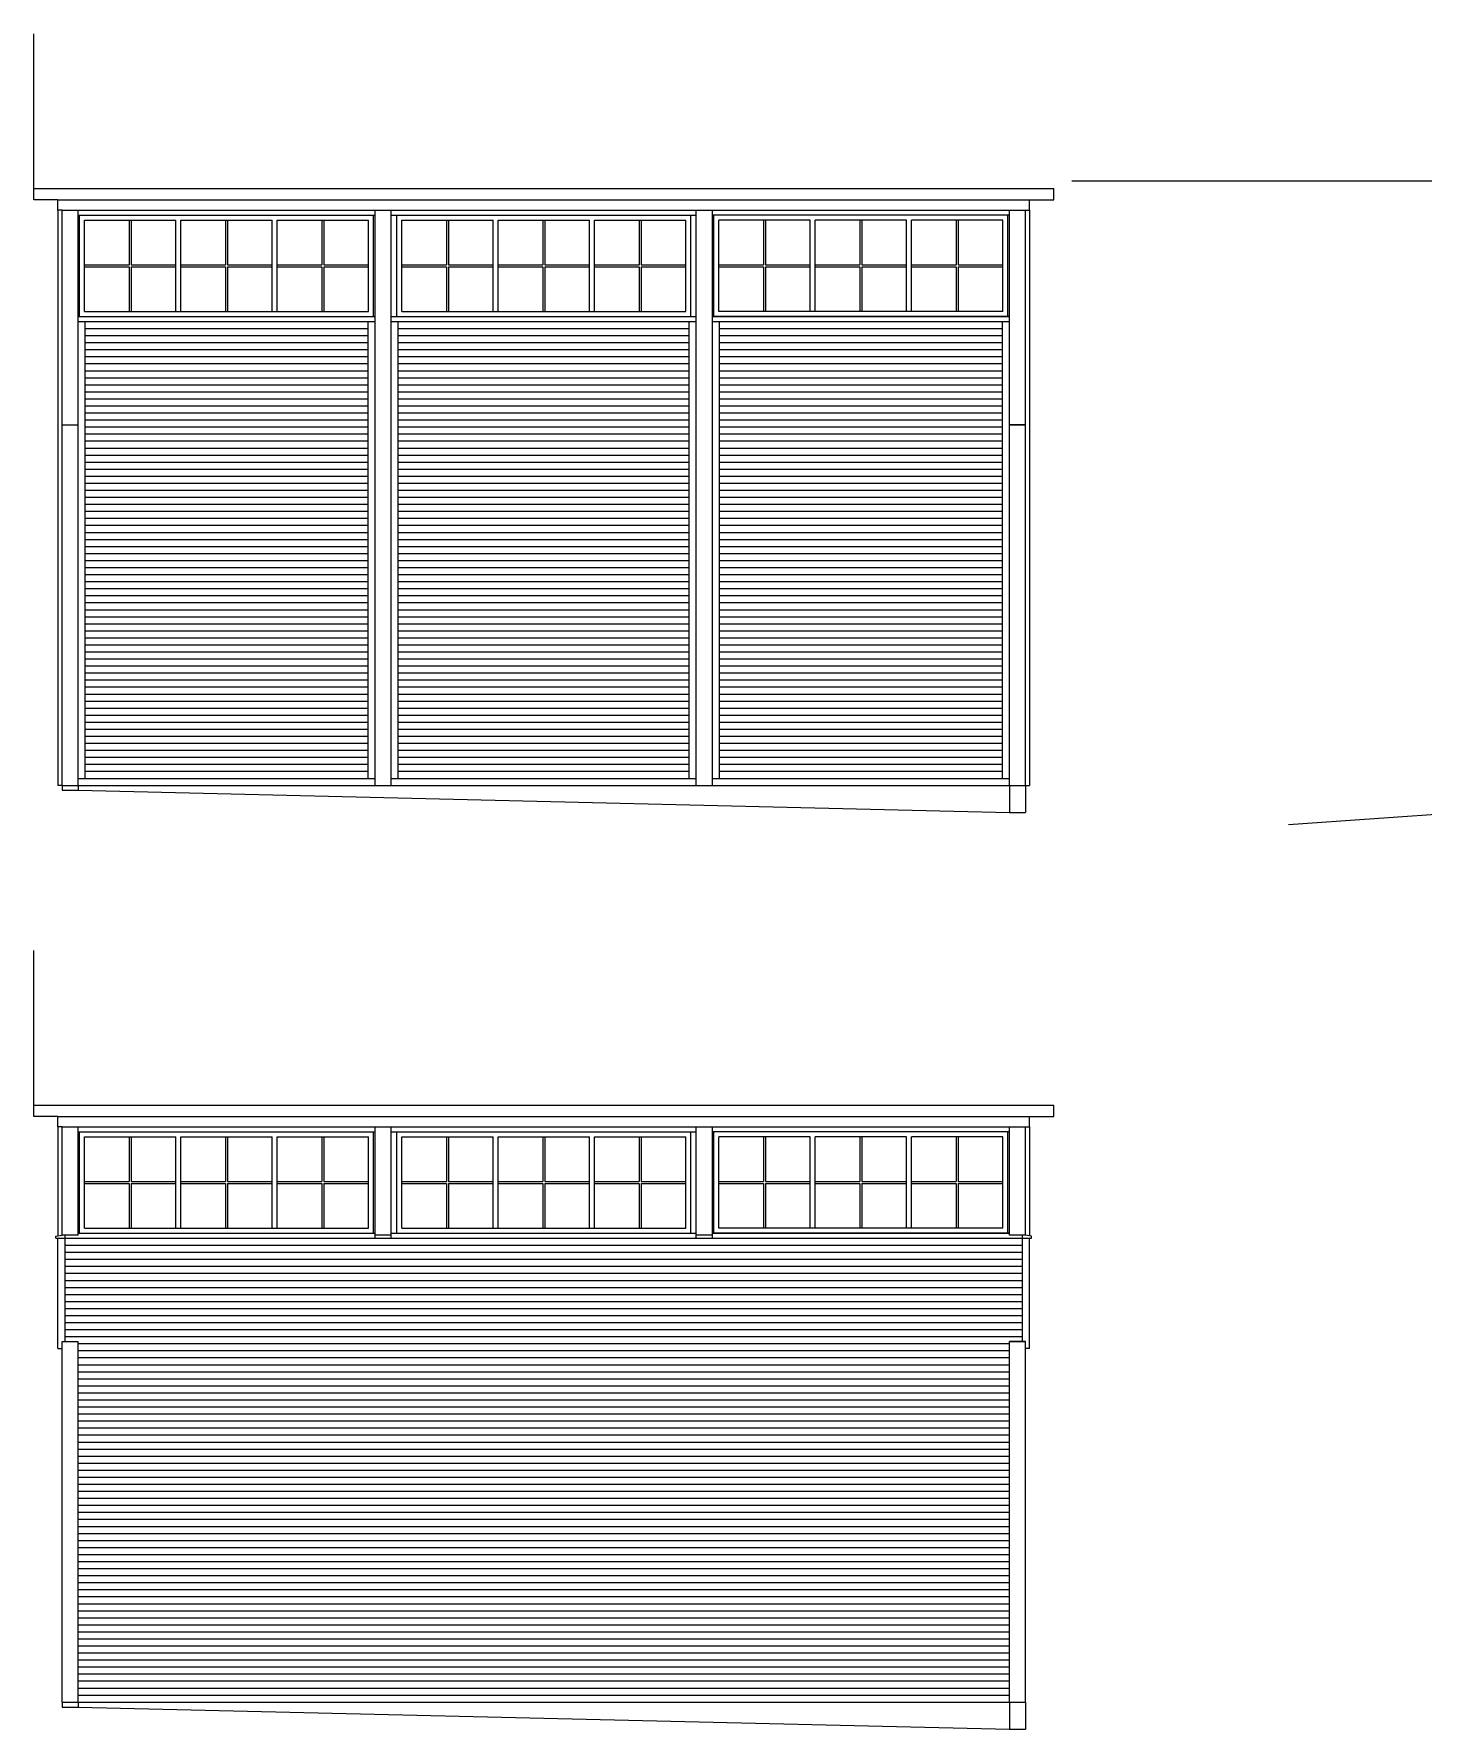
# Model space of a CAD drawing. Header units: inches. Extents: x 683 to 4751, y 1372 to 3815.
# Drawn here: x 2836 to 3528, y 1372 to 2216 of the extents above; entities that cross this region are included whole.
import ezdxf

# ---------------------------------------------------------------- set-up
doc = ezdxf.new("R2010")
doc.units = ezdxf.units.IN
doc.header["$MEASUREMENT"] = 0
for name, color, linetype in [('e1', 253, 'Continuous'), ('e2', 251, 'Continuous'), ('glass', 172, 'Continuous'), ('millwork', 40, 'Continuous'), ('walls', 7, 'Continuous')]:
    doc.layers.add(name, color=color, linetype=linetype)

msp = doc.modelspace()

# ---------------------------------------------------------------- linework, layer by layer
at = {"layer": 'e1'}
for p, q in [((2848.16, 2133.78), (3332.16, 2133.78)), ((2858.16, 2021.72), (2858.16, 2128.72)), ((3006.14, 1842.22), (3006.14, 2128.72)), ((3014.14, 1842.22), (3014.14, 2128.72)), ((3166.13, 1842.22), (3166.13, 2128.72)), ((3174.13, 1842.22), (3174.13, 2128.72)), ((3322.16, 2021.72), (3322.16, 2128.72)), ((2858.16, 2073.22), (3006.14, 2073.22)), ((3014.14, 2073.22), (3166.13, 2073.22)), ((3174.13, 2073.22), (3322.16, 2073.22)), ((2858.16, 1845.72), (3006.14, 1845.72)), ((2858.16, 1842.22), (3322.16, 1842.22)), ((3014.14, 1845.72), (3166.13, 1845.72)), ((3174.13, 1845.72), (3322.16, 1845.72)), ((2848.16, 1677.31), (3332.16, 1677.31)), ((2858.16, 1618.25), (2858.16, 1672.25)), ((3006.14, 1616.75), (3006.14, 1672.25)), ((3014.14, 1616.75), (3014.14, 1672.25)), ((3166.13, 1616.75), (3166.13, 1672.25)), ((3174.13, 1616.75), (3174.13, 1672.25)), ((3322.16, 1618.25), (3322.16, 1672.25)), ((2847.16, 1616.75), (3333.16, 1616.75))]:
    msp.add_line(p, q, dxfattribs=at)
at = {"layer": 'e2'}
for p, q in [((2848.16, 2128.72), (2848.16, 1842.22)), ((2850.16, 2128.72), (3330.16, 2128.72)), ((3332.16, 2128.72), (3332.16, 1842.22)), ((2858.16, 2126.22), (3006.14, 2126.22)), ((2858.9, 2075.72), (2858.9, 2126.22)), ((2861.4, 2123.72), (2906.9, 2123.72)), ((2861.4, 2078.22), (2861.4, 2123.72)), ((2883.65, 2123.72), (2883.65, 2101.47)), ((2884.65, 2123.72), (2884.65, 2101.47)), ((2906.9, 2078.22), (2906.9, 2123.72)), ((2909.4, 2078.22), (2909.4, 2123.72)), ((2909.4, 2123.72), (2954.9, 2123.72)), ((2931.65, 2123.72), (2931.65, 2101.47)), ((2932.65, 2123.72), (2932.65, 2101.47)), ((2954.9, 2078.22), (2954.9, 2123.72)), ((2957.4, 2123.72), (3002.9, 2123.72)), ((2957.4, 2078.22), (2957.4, 2123.72)), ((2979.65, 2123.72), (2979.65, 2101.47)), ((2980.65, 2123.72), (2980.65, 2101.47)), ((3002.9, 2078.22), (3002.9, 2123.72)), ((3005.4, 2075.72), (3005.4, 2126.22)), ((3014.14, 2126.22), (3166.13, 2126.22)), ((3016.88, 2075.72), (3016.88, 2126.22)), ((3019.38, 2123.72), (3064.88, 2123.72)), ((3019.38, 2078.22), (3019.38, 2123.72)), ((3041.63, 2123.72), (3041.63, 2101.47)), ((3042.63, 2123.72), (3042.63, 2101.47)), ((3064.88, 2078.22), (3064.88, 2123.72)), ((3067.38, 2123.72), (3112.88, 2123.72)), ((3067.38, 2078.22), (3067.38, 2123.72)), ((3089.63, 2123.72), (3089.63, 2101.47)), ((3090.63, 2123.72), (3090.63, 2101.47)), ((3112.88, 2078.22), (3112.88, 2123.72)), ((3115.38, 2078.22), (3115.38, 2123.72)), ((3115.38, 2123.72), (3160.88, 2123.72)), ((3137.63, 2123.72), (3137.63, 2101.47)), ((3138.63, 2123.72), (3138.63, 2101.47)), ((3160.88, 2078.22), (3160.88, 2123.72)), ((3163.38, 2075.72), (3163.38, 2126.22)), ((3322.11, 2126.22), (3174.13, 2126.22)), ((3174.87, 2075.72), (3174.87, 2126.22)), ((3222.87, 2123.72), (3177.37, 2123.72)), ((3177.37, 2078.22), (3177.37, 2123.72)), ((3199.62, 2123.72), (3199.62, 2101.47)), ((3200.62, 2123.72), (3200.62, 2101.47)), ((3222.87, 2078.22), (3222.87, 2123.72)), ((3270.87, 2123.72), (3225.37, 2123.72)), ((3225.37, 2078.22), (3225.37, 2123.72)), ((3247.62, 2123.72), (3247.62, 2101.47)), ((3248.62, 2123.72), (3248.62, 2101.47)), ((3270.87, 2078.22), (3270.87, 2123.72)), ((3273.37, 2078.22), (3273.37, 2123.72)), ((3318.87, 2123.72), (3273.37, 2123.72)), ((3295.62, 2123.72), (3295.62, 2101.47)), ((3296.62, 2123.72), (3296.62, 2101.47)), ((3318.87, 2078.22), (3318.87, 2123.72)), ((3321.37, 2075.72), (3321.37, 2126.22)), ((2861.4, 2101.47), (2883.65, 2101.47)), ((2861.4, 2100.47), (2883.65, 2100.47)), ((2883.65, 2100.47), (2883.65, 2078.22)), ((2884.65, 2101.47), (2906.9, 2101.47)), ((2884.65, 2100.47), (2906.9, 2100.47)), ((2884.65, 2100.47), (2884.65, 2078.22)), ((2909.4, 2101.47), (2931.65, 2101.47)), ((2909.4, 2100.47), (2931.65, 2100.47)), ((2931.65, 2100.47), (2931.65, 2078.22)), ((2932.65, 2101.47), (2954.9, 2101.47)), ((2932.65, 2100.47), (2954.9, 2100.47)), ((2932.65, 2100.47), (2932.65, 2078.22)), ((2957.4, 2101.47), (2979.65, 2101.47)), ((2957.4, 2100.47), (2979.65, 2100.47)), ((2979.65, 2100.47), (2979.65, 2078.22)), ((2980.65, 2101.47), (3002.9, 2101.47)), ((2980.65, 2100.47), (3002.9, 2100.47)), ((2980.65, 2100.47), (2980.65, 2078.22)), ((3019.38, 2101.47), (3041.63, 2101.47)), ((3019.38, 2100.47), (3041.63, 2100.47)), ((3041.63, 2100.47), (3041.63, 2078.22)), ((3042.63, 2101.47), (3064.88, 2101.47)), ((3042.63, 2100.47), (3064.88, 2100.47)), ((3042.63, 2100.47), (3042.63, 2078.22)), ((3067.38, 2101.47), (3089.63, 2101.47)), ((3067.38, 2100.47), (3089.63, 2100.47)), ((3089.63, 2100.47), (3089.63, 2078.22)), ((3090.63, 2101.47), (3112.88, 2101.47)), ((3090.63, 2100.47), (3112.88, 2100.47)), ((3090.63, 2100.47), (3090.63, 2078.22)), ((3115.38, 2101.47), (3137.63, 2101.47)), ((3115.38, 2100.47), (3137.63, 2100.47)), ((3137.63, 2100.47), (3137.63, 2078.22)), ((3138.63, 2101.47), (3160.88, 2101.47)), ((3138.63, 2100.47), (3160.88, 2100.47)), ((3138.63, 2100.47), (3138.63, 2078.22)), ((3177.37, 2101.47), (3199.62, 2101.47)), ((3177.37, 2100.47), (3199.62, 2100.47)), ((3199.62, 2100.47), (3199.62, 2078.22)), ((3200.62, 2101.47), (3222.87, 2101.47)), ((3200.62, 2100.47), (3222.87, 2100.47)), ((3200.62, 2100.47), (3200.62, 2078.22)), ((3225.37, 2101.47), (3247.62, 2101.47)), ((3225.37, 2100.47), (3247.62, 2100.47)), ((3247.62, 2100.47), (3247.62, 2078.22)), ((3248.62, 2101.47), (3270.87, 2101.47)), ((3248.62, 2100.47), (3270.87, 2100.47)), ((3248.62, 2100.47), (3248.62, 2078.22)), ((3273.37, 2101.47), (3295.62, 2101.47)), ((3273.37, 2100.47), (3295.62, 2100.47)), ((3295.62, 2100.47), (3295.62, 2078.22)), ((3296.62, 2101.47), (3318.87, 2101.47)), ((3296.62, 2100.47), (3296.62, 2078.22)), ((3296.62, 2100.47), (3318.87, 2100.47)), ((2861.4, 2078.22), (3002.9, 2078.22)), ((2911.03, 2078.22), (3002.9, 2078.22)), ((3019.38, 2078.22), (3160.88, 2078.22)), ((3069.02, 2078.22), (3160.88, 2078.22)), ((3269.23, 2078.22), (3177.37, 2078.22)), ((3318.87, 2078.22), (3177.37, 2078.22)), ((2858.16, 2075.72), (3006.14, 2075.72)), ((2861.66, 1845.72), (2861.66, 2073.22)), ((2861.66, 2069.72), (3002.64, 2069.72)), ((3002.64, 1845.72), (3002.64, 2073.22)), ((3014.14, 2075.72), (3166.13, 2075.72)), ((3016.14, 2075.72), (3164.13, 2075.72)), ((3017.64, 1845.72), (3017.64, 2073.22)), ((3017.64, 2069.72), (3162.63, 2069.72)), ((3162.63, 1845.72), (3162.63, 2073.22)), ((3322.11, 2075.72), (3174.13, 2075.72)), ((3174.13, 2075.72), (3322.11, 2075.72)), ((3177.63, 1845.72), (3177.63, 2073.22)), ((3177.63, 2069.72), (3318.66, 2069.72)), ((3318.66, 1845.72), (3318.66, 2073.22)), ((2861.66, 2066.22), (3002.64, 2066.22)), ((2861.66, 2062.72), (3002.64, 2062.72)), ((3017.64, 2066.22), (3162.63, 2066.22)), ((3017.64, 2062.72), (3162.63, 2062.72)), ((3177.63, 2066.22), (3318.66, 2066.22)), ((3177.63, 2062.72), (3318.66, 2062.72)), ((2861.66, 2059.22), (3002.64, 2059.22)), ((2861.66, 2055.72), (3002.64, 2055.72)), ((2861.66, 2052.22), (3002.64, 2052.22)), ((3017.64, 2059.22), (3162.63, 2059.22)), ((3017.64, 2055.72), (3162.63, 2055.72)), ((3017.64, 2052.22), (3162.63, 2052.22)), ((3177.63, 2059.22), (3318.66, 2059.22)), ((3177.63, 2055.72), (3318.66, 2055.72)), ((3177.63, 2052.22), (3318.66, 2052.22)), ((2861.66, 2048.72), (3002.64, 2048.72)), ((2861.66, 2045.22), (3002.64, 2045.22)), ((3017.64, 2048.72), (3162.63, 2048.72)), ((3017.64, 2045.22), (3162.63, 2045.22)), ((3177.63, 2048.72), (3318.66, 2048.72)), ((3177.63, 2045.22), (3318.66, 2045.22)), ((2861.66, 2041.72), (3002.64, 2041.72)), ((2861.66, 2038.22), (3002.64, 2038.22)), ((2861.66, 2034.72), (3002.64, 2034.72)), ((3017.64, 2041.72), (3162.63, 2041.72)), ((3017.64, 2038.22), (3162.63, 2038.22)), ((3017.64, 2034.72), (3162.63, 2034.72)), ((3177.63, 2041.72), (3318.66, 2041.72)), ((3177.63, 2038.22), (3318.66, 2038.22)), ((3177.63, 2034.72), (3318.66, 2034.72)), ((2861.66, 2031.22), (3002.64, 2031.22)), ((2861.66, 2027.72), (3002.64, 2027.72)), ((3017.64, 2031.22), (3162.63, 2031.22)), ((3017.64, 2027.72), (3162.63, 2027.72)), ((3177.63, 2031.22), (3318.66, 2031.22)), ((3177.63, 2027.72), (3318.66, 2027.72)), ((2861.66, 2024.22), (3002.64, 2024.22)), ((2861.66, 2020.72), (3002.64, 2020.72)), ((3017.64, 2024.22), (3162.63, 2024.22)), ((3017.64, 2020.72), (3162.63, 2020.72)), ((3177.63, 2024.22), (3318.66, 2024.22)), ((3177.63, 2020.72), (3318.66, 2020.72)), ((2861.66, 2017.22), (3002.64, 2017.22)), ((2861.66, 2013.72), (3002.64, 2013.72)), ((2861.66, 2010.22), (3002.64, 2010.22)), ((3017.64, 2017.22), (3162.63, 2017.22)), ((3017.64, 2013.72), (3162.63, 2013.72)), ((3017.64, 2010.22), (3162.63, 2010.22)), ((3177.63, 2017.22), (3318.66, 2017.22)), ((3177.63, 2013.72), (3318.66, 2013.72)), ((3177.63, 2010.22), (3318.66, 2010.22)), ((2861.66, 2006.72), (3002.64, 2006.72)), ((2861.66, 2003.22), (3002.64, 2003.22)), ((3017.64, 2006.72), (3162.63, 2006.72)), ((3017.64, 2003.22), (3162.63, 2003.22)), ((3177.63, 2006.72), (3318.66, 2006.72)), ((3177.63, 2003.22), (3318.66, 2003.22)), ((2861.66, 1999.72), (3002.64, 1999.72)), ((2861.66, 1996.22), (3002.64, 1996.22)), ((2861.66, 1992.72), (3002.64, 1992.72)), ((3017.64, 1999.72), (3162.63, 1999.72)), ((3017.64, 1996.22), (3162.63, 1996.22)), ((3017.64, 1992.72), (3162.63, 1992.72)), ((3177.63, 1999.72), (3318.66, 1999.72)), ((3177.63, 1996.22), (3318.66, 1996.22)), ((3177.63, 1992.72), (3318.66, 1992.72)), ((2861.66, 1989.22), (3002.64, 1989.22)), ((2861.66, 1985.72), (3002.64, 1985.72)), ((3017.64, 1989.22), (3162.63, 1989.22)), ((3017.64, 1985.72), (3162.63, 1985.72)), ((3177.63, 1989.22), (3318.66, 1989.22)), ((3177.63, 1985.72), (3318.66, 1985.72)), ((2861.66, 1982.22), (3002.64, 1982.22)), ((2861.66, 1978.72), (3002.64, 1978.72)), ((3017.64, 1982.22), (3162.63, 1982.22)), ((3017.64, 1978.72), (3162.63, 1978.72)), ((3177.63, 1982.22), (3318.66, 1982.22)), ((3177.63, 1978.72), (3318.66, 1978.72)), ((2861.66, 1975.22), (3002.64, 1975.22)), ((2861.66, 1971.72), (3002.64, 1971.72)), ((2861.66, 1968.22), (3002.64, 1968.22)), ((3017.64, 1975.22), (3162.63, 1975.22)), ((3017.64, 1971.72), (3162.63, 1971.72)), ((3017.64, 1968.22), (3162.63, 1968.22)), ((3177.63, 1975.22), (3318.66, 1975.22)), ((3177.63, 1971.72), (3318.66, 1971.72)), ((3177.63, 1968.22), (3318.66, 1968.22)), ((2861.66, 1964.72), (3002.64, 1964.72)), ((2861.66, 1961.22), (3002.64, 1961.22)), ((3017.64, 1964.72), (3162.63, 1964.72)), ((3017.64, 1961.22), (3162.63, 1961.22)), ((3177.63, 1964.72), (3318.66, 1964.72)), ((3177.63, 1961.22), (3318.66, 1961.22)), ((2861.66, 1957.72), (3002.64, 1957.72)), ((2861.66, 1954.22), (3002.64, 1954.22)), ((2861.66, 1950.72), (3002.64, 1950.72)), ((3017.64, 1957.72), (3162.63, 1957.72)), ((3017.64, 1954.22), (3162.63, 1954.22)), ((3017.64, 1950.72), (3162.63, 1950.72)), ((3177.63, 1957.72), (3318.66, 1957.72)), ((3177.63, 1954.22), (3318.66, 1954.22)), ((3177.63, 1950.72), (3318.66, 1950.72)), ((2861.66, 1947.22), (3002.64, 1947.22)), ((2861.66, 1943.72), (3002.64, 1943.72)), ((3017.64, 1947.22), (3162.63, 1947.22)), ((3017.64, 1943.72), (3162.63, 1943.72)), ((3177.63, 1947.22), (3318.66, 1947.22)), ((3177.63, 1943.72), (3318.66, 1943.72)), ((2861.66, 1940.22), (3002.64, 1940.22)), ((2861.66, 1936.72), (3002.64, 1936.72)), ((2861.66, 1933.22), (3002.64, 1933.22)), ((3017.64, 1940.22), (3162.63, 1940.22)), ((3017.64, 1936.72), (3162.63, 1936.72)), ((3017.64, 1933.22), (3162.63, 1933.22)), ((3177.63, 1940.22), (3318.66, 1940.22)), ((3177.63, 1936.72), (3318.66, 1936.72)), ((3177.63, 1933.22), (3318.66, 1933.22)), ((2861.66, 1929.72), (3002.64, 1929.72)), ((2861.66, 1926.22), (3002.64, 1926.22)), ((3017.64, 1929.72), (3162.63, 1929.72)), ((3017.64, 1926.22), (3162.63, 1926.22)), ((3177.63, 1929.72), (3318.66, 1929.72)), ((3177.63, 1926.22), (3318.66, 1926.22)), ((2861.66, 1922.72), (3002.64, 1922.72)), ((2861.66, 1919.22), (3002.64, 1919.22)), ((3017.64, 1922.72), (3162.63, 1922.72)), ((3017.64, 1919.22), (3162.63, 1919.22)), ((3177.63, 1922.72), (3318.66, 1922.72)), ((3177.63, 1919.22), (3318.66, 1919.22)), ((2861.66, 1915.72), (3002.64, 1915.72)), ((2861.66, 1912.22), (3002.64, 1912.22)), ((2861.66, 1908.72), (3002.64, 1908.72)), ((3017.64, 1915.72), (3162.63, 1915.72)), ((3017.64, 1912.22), (3162.63, 1912.22)), ((3017.64, 1908.72), (3162.63, 1908.72)), ((3177.63, 1915.72), (3318.66, 1915.72)), ((3177.63, 1912.22), (3318.66, 1912.22)), ((3177.63, 1908.72), (3318.66, 1908.72)), ((2861.66, 1905.22), (3002.64, 1905.22)), ((2861.66, 1901.72), (3002.64, 1901.72)), ((3017.64, 1905.22), (3162.63, 1905.22)), ((3017.64, 1901.72), (3162.63, 1901.72)), ((3177.63, 1905.22), (3318.66, 1905.22)), ((3177.63, 1901.72), (3318.66, 1901.72)), ((2861.66, 1898.22), (3002.64, 1898.22)), ((2861.66, 1894.72), (3002.64, 1894.72)), ((2861.66, 1891.22), (3002.64, 1891.22)), ((3017.64, 1898.22), (3162.63, 1898.22)), ((3017.64, 1894.72), (3162.63, 1894.72)), ((3017.64, 1891.22), (3162.63, 1891.22)), ((3177.63, 1898.22), (3318.66, 1898.22)), ((3177.63, 1894.72), (3318.66, 1894.72)), ((3177.63, 1891.22), (3318.66, 1891.22)), ((2861.66, 1887.72), (3002.64, 1887.72)), ((2861.66, 1884.22), (3002.64, 1884.22)), ((3017.64, 1887.72), (3162.63, 1887.72)), ((3017.64, 1884.22), (3162.63, 1884.22)), ((3177.63, 1887.72), (3318.66, 1887.72)), ((3177.63, 1884.22), (3318.66, 1884.22)), ((2861.66, 1880.72), (3002.64, 1880.72)), ((2861.66, 1877.22), (3002.64, 1877.22)), ((3017.64, 1880.72), (3162.63, 1880.72)), ((3017.64, 1877.22), (3162.63, 1877.22)), ((3177.63, 1880.72), (3318.66, 1880.72)), ((3177.63, 1877.22), (3318.66, 1877.22)), ((2861.66, 1873.72), (3002.64, 1873.72)), ((2861.66, 1870.22), (3002.64, 1870.22)), ((2861.66, 1870.22), (3002.64, 1870.22)), ((2861.66, 1866.72), (3002.64, 1866.72)), ((3017.64, 1873.72), (3162.63, 1873.72)), ((3017.64, 1870.22), (3162.63, 1870.22)), ((3017.64, 1870.22), (3162.63, 1870.22)), ((3017.64, 1866.72), (3162.63, 1866.72)), ((3177.63, 1873.72), (3318.66, 1873.72)), ((3177.63, 1870.22), (3318.66, 1870.22)), ((3177.63, 1870.22), (3318.66, 1870.22)), ((3177.63, 1866.72), (3318.66, 1866.72)), ((2861.66, 1863.22), (3002.64, 1863.22)), ((2861.66, 1859.72), (3002.64, 1859.72)), ((3017.64, 1863.22), (3162.63, 1863.22)), ((3017.64, 1859.72), (3162.63, 1859.72)), ((3177.63, 1863.22), (3318.66, 1863.22)), ((3177.63, 1859.72), (3318.66, 1859.72)), ((2861.66, 1856.22), (3002.64, 1856.22)), ((2861.66, 1852.72), (3002.64, 1852.72)), ((2861.66, 1849.22), (3002.64, 1849.22)), ((3017.64, 1856.22), (3162.63, 1856.22)), ((3017.64, 1852.72), (3162.63, 1852.72)), ((3017.64, 1849.22), (3162.63, 1849.22)), ((3177.63, 1856.22), (3318.66, 1856.22)), ((3177.63, 1852.72), (3318.66, 1852.72)), ((3177.63, 1849.22), (3318.66, 1849.22)), ((2850.16, 1842.22), (2848.16, 1842.22)), ((3330.16, 1842.22), (3332.16, 1842.22)), ((2848.16, 1672.25), (2848.16, 1617.92)), ((2850.16, 1672.25), (3330.16, 1672.25)), ((3332.16, 1672.25), (3332.16, 1617.92)), ((2858.16, 1669.75), (3006.14, 1669.75)), ((2858.9, 1619.25), (2858.9, 1669.75)), ((2861.4, 1667.25), (2906.9, 1667.25)), ((2861.4, 1621.75), (2861.4, 1667.25)), ((2883.65, 1667.25), (2883.65, 1645)), ((2884.65, 1667.25), (2884.65, 1645)), ((2906.9, 1621.75), (2906.9, 1667.25)), ((2909.4, 1621.75), (2909.4, 1667.25)), ((2909.4, 1667.25), (2954.9, 1667.25)), ((2931.65, 1667.25), (2931.65, 1645)), ((2932.65, 1667.25), (2932.65, 1645)), ((2954.9, 1621.75), (2954.9, 1667.25)), ((2957.4, 1667.25), (3002.9, 1667.25)), ((2957.4, 1621.75), (2957.4, 1667.25)), ((2979.65, 1667.25), (2979.65, 1645)), ((2980.65, 1667.25), (2980.65, 1645)), ((3002.9, 1621.75), (3002.9, 1667.25)), ((3005.4, 1619.25), (3005.4, 1669.75)), ((3014.14, 1669.75), (3166.13, 1669.75)), ((3016.88, 1619.25), (3016.88, 1669.75)), ((3019.38, 1667.25), (3064.88, 1667.25)), ((3019.38, 1621.75), (3019.38, 1667.25)), ((3041.63, 1667.25), (3041.63, 1645)), ((3042.63, 1667.25), (3042.63, 1645)), ((3064.88, 1621.75), (3064.88, 1667.25)), ((3067.38, 1621.75), (3067.38, 1667.25)), ((3067.38, 1667.25), (3112.88, 1667.25)), ((3089.63, 1667.25), (3089.63, 1645)), ((3090.63, 1667.25), (3090.63, 1645)), ((3112.88, 1621.75), (3112.88, 1667.25)), ((3115.38, 1667.25), (3160.88, 1667.25)), ((3115.38, 1621.75), (3115.38, 1667.25)), ((3137.63, 1667.25), (3137.63, 1645)), ((3138.63, 1667.25), (3138.63, 1645)), ((3160.88, 1621.75), (3160.88, 1667.25)), ((3163.38, 1619.25), (3163.38, 1669.75)), ((3322.11, 1669.75), (3174.13, 1669.75)), ((3174.87, 1619.25), (3174.87, 1669.75)), ((3222.87, 1667.25), (3177.37, 1667.25)), ((3177.37, 1621.75), (3177.37, 1667.25)), ((3199.62, 1667.25), (3199.62, 1645)), ((3200.62, 1667.25), (3200.62, 1645)), ((3222.87, 1621.75), (3222.87, 1667.25)), ((3225.37, 1621.75), (3225.37, 1667.25)), ((3270.87, 1667.25), (3225.37, 1667.25)), ((3247.62, 1667.25), (3247.62, 1645)), ((3248.62, 1667.25), (3248.62, 1645)), ((3270.87, 1621.75), (3270.87, 1667.25)), ((3318.87, 1667.25), (3273.37, 1667.25)), ((3273.37, 1621.75), (3273.37, 1667.25)), ((3295.62, 1667.25), (3295.62, 1645)), ((3296.62, 1667.25), (3296.62, 1645)), ((3318.87, 1621.75), (3318.87, 1667.25)), ((3321.37, 1619.25), (3321.37, 1669.75)), ((2861.4, 1645), (2883.65, 1645)), ((2861.4, 1644), (2883.65, 1644)), ((2883.65, 1644), (2883.65, 1621.75)), ((2884.65, 1645), (2906.9, 1645)), ((2884.65, 1644), (2884.65, 1621.75)), ((2884.65, 1644), (2906.9, 1644)), ((2909.4, 1645), (2931.65, 1645)), ((2909.4, 1644), (2931.65, 1644)), ((2931.65, 1644), (2931.65, 1621.75)), ((2932.65, 1645), (2954.9, 1645)), ((2932.65, 1644), (2932.65, 1621.75)), ((2932.65, 1644), (2954.9, 1644)), ((2957.4, 1645), (2979.65, 1645)), ((2957.4, 1644), (2979.65, 1644)), ((2979.65, 1644), (2979.65, 1621.75)), ((2980.65, 1645), (3002.9, 1645)), ((2980.65, 1644), (2980.65, 1621.75)), ((2980.65, 1644), (3002.9, 1644)), ((3019.38, 1645), (3041.63, 1645)), ((3019.38, 1644), (3041.63, 1644)), ((3041.63, 1644), (3041.63, 1621.75)), ((3042.63, 1645), (3064.88, 1645)), ((3042.63, 1644), (3042.63, 1621.75)), ((3042.63, 1644), (3064.88, 1644)), ((3067.38, 1645), (3089.63, 1645)), ((3067.38, 1644), (3089.63, 1644)), ((3089.63, 1644), (3089.63, 1621.75)), ((3090.63, 1645), (3112.88, 1645)), ((3090.63, 1644), (3090.63, 1621.75)), ((3090.63, 1644), (3112.88, 1644)), ((3115.38, 1645), (3137.63, 1645)), ((3115.38, 1644), (3137.63, 1644)), ((3137.63, 1644), (3137.63, 1621.75)), ((3138.63, 1645), (3160.88, 1645)), ((3138.63, 1644), (3138.63, 1621.75)), ((3138.63, 1644), (3160.88, 1644)), ((3177.37, 1645), (3199.62, 1645)), ((3177.37, 1644), (3199.62, 1644)), ((3199.62, 1644), (3199.62, 1621.75)), ((3200.62, 1645), (3222.87, 1645)), ((3200.62, 1644), (3200.62, 1621.75)), ((3200.62, 1644), (3222.87, 1644)), ((3225.37, 1645), (3247.62, 1645)), ((3225.37, 1644), (3247.62, 1644)), ((3247.62, 1644), (3247.62, 1621.75)), ((3248.62, 1645), (3270.87, 1645)), ((3248.62, 1644), (3248.62, 1621.75)), ((3248.62, 1644), (3270.87, 1644)), ((3273.37, 1645), (3295.62, 1645)), ((3273.37, 1644), (3295.62, 1644)), ((3295.62, 1644), (3295.62, 1621.75)), ((3296.62, 1645), (3318.87, 1645)), ((3296.62, 1644), (3318.87, 1644)), ((3296.62, 1644), (3296.62, 1621.75)), ((2861.4, 1621.75), (3002.9, 1621.75)), ((2911.03, 1621.75), (3002.9, 1621.75)), ((3019.38, 1621.75), (3160.88, 1621.75)), ((3069.02, 1621.75), (3160.88, 1621.75)), ((3318.87, 1621.75), (3177.37, 1621.75)), ((3269.23, 1621.75), (3177.37, 1621.75)), ((2858.16, 1618.25), (2850.16, 1618.25)), ((2851.66, 1565.25), (2851.66, 1618.25)), ((2851.66, 1613.25), (3328.66, 1613.25)), ((2858.16, 1619.25), (3006.14, 1619.25)), ((3014.14, 1618.25), (3006.14, 1618.25)), ((3014.14, 1619.25), (3166.13, 1619.25)), ((3016.14, 1619.25), (3164.13, 1619.25)), ((3174.13, 1618.25), (3166.13, 1618.25)), ((3174.13, 1619.25), (3322.11, 1619.25)), ((3322.11, 1619.25), (3174.13, 1619.25)), ((3330.16, 1618.25), (3322.16, 1618.25)), ((3328.66, 1565.25), (3328.66, 1618.25)), ((2851.66, 1609.75), (3328.66, 1609.75)), ((2851.66, 1606.25), (3328.66, 1606.25)), ((2851.66, 1602.75), (3328.66, 1602.75)), ((2851.66, 1599.25), (3328.66, 1599.25)), ((2851.66, 1595.75), (3328.66, 1595.75)), ((2851.66, 1592.25), (3328.66, 1592.25)), ((2851.66, 1588.75), (3328.66, 1588.75)), ((2851.66, 1585.25), (3328.66, 1585.25)), ((2851.66, 1581.75), (3328.66, 1581.75)), ((2851.66, 1578.25), (3328.66, 1578.25)), ((2851.66, 1574.75), (3328.66, 1574.75)), ((2851.66, 1571.25), (3328.66, 1571.25)), ((2851.66, 1567.75), (3328.66, 1567.75)), ((2858.16, 1564.25), (3322.16, 1564.25)), ((2858.16, 1560.75), (3322.16, 1560.75)), ((2858.16, 1557.25), (3322.16, 1557.25)), ((2858.16, 1553.75), (3322.16, 1553.75)), ((2858.16, 1550.25), (3322.16, 1550.25)), ((2858.16, 1546.75), (3322.16, 1546.75)), ((2858.16, 1543.25), (3322.16, 1543.25)), ((2858.16, 1539.75), (3322.16, 1539.75)), ((2858.16, 1536.25), (3322.16, 1536.25)), ((2858.16, 1532.75), (3322.16, 1532.75)), ((2858.16, 1529.25), (3322.16, 1529.25)), ((2858.16, 1525.75), (3322.16, 1525.75)), ((2858.16, 1522.25), (3322.16, 1522.25)), ((2858.16, 1518.75), (3322.16, 1518.75)), ((2858.16, 1515.25), (3322.16, 1515.25)), ((2858.16, 1511.75), (3322.16, 1511.75)), ((2858.16, 1508.25), (3322.16, 1508.25)), ((2858.16, 1504.75), (3322.16, 1504.75)), ((2858.16, 1501.25), (3322.16, 1501.25)), ((2858.16, 1497.75), (3322.16, 1497.75)), ((2858.16, 1494.25), (3322.16, 1494.25)), ((2858.16, 1490.75), (3322.16, 1490.75)), ((2858.16, 1487.25), (3322.16, 1487.25)), ((2858.16, 1483.75), (3322.16, 1483.75)), ((2858.16, 1480.25), (3322.16, 1480.25)), ((2858.16, 1476.75), (3322.16, 1476.75)), ((2858.16, 1473.25), (3322.16, 1473.25)), ((2858.16, 1469.75), (3322.16, 1469.75)), ((2858.16, 1466.25), (3322.16, 1466.25)), ((2858.16, 1462.75), (3322.16, 1462.75)), ((2858.16, 1459.25), (3322.16, 1459.25)), ((2858.16, 1455.75), (3322.16, 1455.75)), ((2858.16, 1452.25), (3322.16, 1452.25)), ((2858.16, 1448.75), (3322.16, 1448.75)), ((2858.16, 1445.25), (3322.16, 1445.25)), ((2858.16, 1441.75), (3322.16, 1441.75)), ((2858.16, 1438.25), (3322.16, 1438.25)), ((2858.16, 1434.75), (3322.16, 1434.75)), ((2858.16, 1431.25), (3322.16, 1431.25)), ((2858.16, 1427.75), (3322.16, 1427.75)), ((2858.16, 1424.25), (3322.16, 1424.25)), ((2858.16, 1420.75), (3322.16, 1420.75)), ((2858.16, 1417.25), (3322.16, 1417.25)), ((2858.16, 1413.75), (3322.16, 1413.75)), ((2858.16, 1413.75), (3322.16, 1413.75)), ((2858.16, 1410.25), (3322.16, 1410.25)), ((2858.16, 1406.75), (3322.16, 1406.75)), ((2858.16, 1403.25), (3322.16, 1403.25)), ((2858.16, 1399.75), (3322.16, 1399.75)), ((2858.16, 1396.25), (3322.16, 1396.25)), ((2858.16, 1392.75), (3322.16, 1392.75)), ((2858.16, 1389.25), (3322.16, 1389.25)), ((2858.16, 1385.75), (3322.16, 1385.75))]:
    msp.add_line(p, q, dxfattribs=at)
at = {"layer": 'glass'}
msp.add_line((3592.77, 2143.09), (3353.21, 2143.09), dxfattribs=at)
at = {"layer": 'millwork'}
for p, q in [((2836.16, 2139.47), (2836.16, 2216.42)), ((2836.16, 1683), (2836.16, 1759.95))]:
    msp.add_line(p, q, dxfattribs=at)
at = {"layer": 'walls'}
for p, q in [((2836.16, 2139.47), (3344.16, 2139.47)), ((2836.16, 2133.78), (2836.16, 2139.47)), ((3344.16, 2133.78), (3344.16, 2139.47)), ((2848.16, 2133.78), (2836.16, 2133.78)), ((2848.16, 2128.72), (2848.16, 2133.78)), ((2850.16, 2128.72), (2848.16, 2128.72)), ((2850.16, 2021.72), (2850.16, 2128.72)), ((3330.16, 2021.72), (3330.16, 2128.72)), ((3330.16, 2128.72), (3332.16, 2128.72)), ((3332.16, 2128.72), (3332.16, 2133.78)), ((3332.16, 2133.78), (3344.16, 2133.78)), ((2850.16, 1842.22), (2850.16, 2021.72)), ((2850.16, 2021.72), (2858.16, 2021.72)), ((2858.16, 1842.22), (2858.16, 2021.72)), ((3322.16, 1842.22), (3322.16, 2021.72)), ((3330.16, 2021.72), (3322.16, 2021.72)), ((3322.16, 2021.72), (3330.16, 2021.72)), ((3330.16, 1842.22), (3330.16, 2021.72)), ((2850.16, 1842.22), (2850.16, 1839.77)), ((2850.16, 1842.22), (2858.16, 1842.22)), ((2858.16, 1842.22), (2858.16, 1839.77)), ((3322.16, 1842.22), (3322.16, 1828.77)), ((3322.16, 1842.22), (3330.16, 1842.22)), ((3330.16, 1842.22), (3330.16, 1828.77)), ((2850.16, 1839.77), (2858.16, 1839.77)), ((2858.16, 1839.77), (3322.16, 1828.77)), ((3322.16, 1828.77), (3330.16, 1828.77)), ((3548.57, 1828.77), (3461.11, 1822.6)), ((2836.16, 1677.31), (2836.16, 1683)), ((2836.16, 1683), (3344.16, 1683)), ((3344.16, 1677.31), (3344.16, 1683)), ((2848.16, 1677.31), (2836.16, 1677.31)), ((2848.16, 1672.25), (2848.16, 1677.31)), ((2850.16, 1672.25), (2848.16, 1672.25)), ((2850.16, 1618.25), (2850.16, 1672.25)), ((3330.16, 1618.25), (3330.16, 1672.25)), ((3330.16, 1672.25), (3332.16, 1672.25)), ((3332.16, 1677.31), (3344.16, 1677.31)), ((3332.16, 1672.25), (3332.16, 1677.31)), ((2847.16, 1617.75), (2850.16, 1618.25)), ((2847.16, 1616.75), (2847.16, 1617.75)), ((2848.16, 1561.75), (2848.16, 1616.75)), ((3333.16, 1617.75), (3330.16, 1618.25)), ((3332.16, 1561.75), (3332.16, 1616.75)), ((3333.16, 1616.75), (3333.16, 1617.75)), ((2848.16, 1561.75), (2850.16, 1561.75)), ((2850.16, 1385.75), (2850.16, 1565.25)), ((2850.16, 1565.25), (2858.16, 1565.25)), ((2858.16, 1385.75), (2858.16, 1565.25)), ((3322.16, 1385.75), (3322.16, 1565.25)), ((3322.16, 1565.25), (3330.16, 1565.25)), ((3330.16, 1565.25), (3322.16, 1565.25)), ((3330.16, 1385.75), (3330.16, 1565.25)), ((3332.16, 1561.75), (3330.16, 1561.75)), ((2850.16, 1385.75), (2858.16, 1385.75)), ((2850.16, 1385.75), (2850.16, 1383.29)), ((2858.16, 1385.75), (2858.16, 1383.29)), ((3322.16, 1385.75), (3330.16, 1385.75)), ((3322.16, 1385.75), (3322.16, 1372.29)), ((3330.16, 1385.75), (3330.16, 1372.29)), ((2850.16, 1383.29), (2858.16, 1383.29)), ((2858.16, 1383.29), (3322.16, 1372.29)), ((3322.16, 1372.29), (3330.16, 1372.29))]:
    msp.add_line(p, q, dxfattribs=at)

doc.saveas('drawing.dxf')
